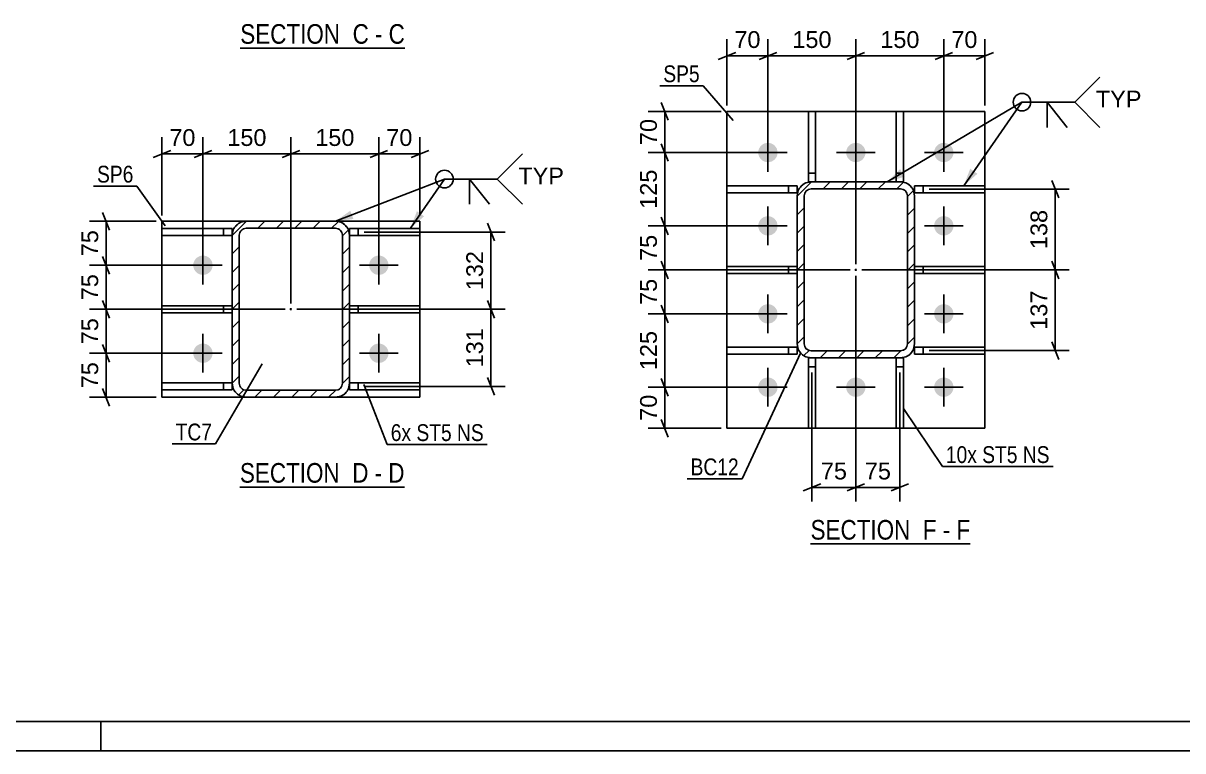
# Model space of a CAD drawing. Header units: millimetres. Extents: x -160 to 681, y -274 to 320.
# Drawn here: x 37.7 to 235.5, y -274 to -150 of the extents above; entities that cross this region are included whole.
import ezdxf

# ---------------------------------------------------------------- set-up
doc = ezdxf.new("R2010")
doc.units = ezdxf.units.MM
doc.linetypes.add('DXK_LINE_DOT2', pattern=[3.9198, 1.9599, -1.9599])
doc.linetypes.add('DXK_LINE_DOT3', pattern=[5.9187, 2.979, -0.9799, 0.9799, -0.9799])
doc.styles.add('Arial', font='ARIAL.TTF', dxfattribs={"height": 0.2})
doc.styles.add('Arial Narrow', font='ARIALN.TTF', dxfattribs={"height": 0.2})

# ---------------------------------------------------------------- blocks, each defined once
blk = doc.blocks.new('Unknown-284857079-1134')
at = {"color": 5, "linetype": 'Continuous'}
for p, q in [((-155.06, -269.01), (675.94, -269.01)), ((50.94, -274.01), (50.94, -269.01)), ((-160.06, -274.01), (680.94, -274.01))]:
    blk.add_line(p, q, dxfattribs=at)
blk = doc.blocks.new('Unknown-284857079-13 - 16385')
at = {"color": 6, "linetype": 'Continuous'}
blk.add_line((74.75, -154.25), (102.82, -154.25), dxfattribs=at)
at = {"color": 0, "linetype": 'Continuous'}
for points in [[(92.86, -153.5), (92.86, -150), (74.75, -150), (74.75, -153.5)], [(96.68, -153.5), (96.68, -150), (93.91, -150), (93.91, -153.5)], [(99, -153.5), (99, -150), (97.73, -150), (97.73, -153.5)], [(102.82, -153.5), (102.82, -150), (100.05, -150), (100.05, -153.5)]]:
    blk.add_wipeout(points, dxfattribs=at)
at = {"color": 7, "linetype": 'Continuous', "style": 'Arial Narrow'}
for s, p in [('SECTION ', (74.75, -153.5)), ('C', (93.91, -153.5)), ('C', (100.05, -153.5)), ('-', (97.73, -153.5))]:
    blk.add_text(s, height=3.34, dxfattribs=at).set_placement(p)
blk = doc.blocks.new('Unknown-284857079-14 - 16931')
at = {"color": 6, "linetype": 'Continuous'}
blk.add_line((74.69, -229.06), (102.76, -229.06), dxfattribs=at)
at = {"color": 0, "linetype": 'Continuous'}
for points in [[(92.8, -228.31), (92.8, -224.81), (74.69, -224.81), (74.69, -228.31)], [(96.62, -228.31), (96.62, -224.81), (93.85, -224.81), (93.85, -228.31)], [(98.94, -228.31), (98.94, -224.81), (97.67, -224.81), (97.67, -228.31)], [(102.76, -228.31), (102.76, -224.81), (99.99, -224.81), (99.99, -228.31)]]:
    blk.add_wipeout(points, dxfattribs=at)
at = {"color": 7, "linetype": 'Continuous', "style": 'Arial Narrow'}
for s, p in [('SECTION ', (74.69, -228.31)), ('D', (93.85, -228.31)), ('D', (99.99, -228.31)), ('-', (97.67, -228.31))]:
    blk.add_text(s, height=3.34, dxfattribs=at).set_placement(p)
blk = doc.blocks.new('Unknown-284857079-16 - 17949')
at = {"color": 6, "linetype": 'Continuous'}
blk.add_line((172.02, -238.76), (199.23, -238.76), dxfattribs=at)
at = {"color": 0, "linetype": 'Continuous'}
for points in [[(190.12, -238.01), (190.12, -234.51), (172.02, -234.51), (172.02, -238.01)], [(193.52, -238.01), (193.52, -234.51), (191.17, -234.51), (191.17, -238.01)], [(195.84, -238.01), (195.84, -234.51), (194.57, -234.51), (194.57, -238.01)], [(199.23, -238.01), (199.23, -234.51), (196.89, -234.51), (196.89, -238.01)]]:
    blk.add_wipeout(points, dxfattribs=at)
at = {"color": 7, "linetype": 'Continuous', "style": 'Arial Narrow'}
for s, p in [('SECTION ', (172.02, -238.01)), ('F', (191.17, -238.01)), ('F', (196.89, -238.01)), ('-', (194.57, -238.01))]:
    blk.add_text(s, height=3.34, dxfattribs=at).set_placement(p)
blk = doc.blocks.new('Part-284857079-16980 - 16931')
at = {"color": 2, "linetype": 'Continuous'}
for p, q in [((61.38, -199.35), (61.38, -198.15)), ((61.38, -198.15), (73.38, -198.15)), ((61.38, -199.35), (73.38, -199.35))]:
    blk.add_line(p, q, dxfattribs=at)
at = {"color": 7, "linetype": 'DXK_LINE_DOT2'}
for p, q in [((71.88, -199.35), (71.88, -198.15)), ((73.38, -198.15), (73.38, -199.35))]:
    blk.add_line(p, q, dxfattribs=at)
blk = doc.blocks.new('Part-284857079-16932 - 16931')
at = {"linetype": 'Continuous'}
h = blk.add_hatch(dxfattribs=at)
h.set_pattern_fill('', scale=0.7, style=0, pattern_type=0)
h.set_pattern_definition([(45, (93.1954, -185.2297), (-1.57154, 1.57154), [])])
h.paths.add_polyline_path([(93.38, -186.15), (93.2, -185.23), (92.68, -184.45), (91.9, -183.93), (90.98, -183.75), (75.78, -183.75), (74.86, -183.93), (74.08, -184.45), (73.56, -185.23), (73.38, -186.15), (73.38, -211.35), (73.56, -212.27), (74.08, -213.05), (74.86, -213.57), (75.78, -213.75), (90.98, -213.75), (91.9, -213.57), (92.68, -213.05), (93.2, -212.27), (93.38, -211.35)])
h.paths.add_polyline_path([(92.09, -211.81), (91.83, -212.2), (91.44, -212.46), (90.98, -212.55), (75.78, -212.55), (75.32, -212.46), (74.93, -212.2), (74.67, -211.81), (74.58, -211.35), (74.58, -186.15), (74.67, -185.69), (74.93, -185.3), (75.32, -185.04), (75.78, -184.95), (90.98, -184.95), (91.44, -185.04), (91.83, -185.3), (92.09, -185.69), (92.18, -186.15), (92.18, -211.35)])
blk.add_hatch(color=246, dxfattribs=at).paths.add_polyline_path([(83.38, -198.85, -1), (83.38, -198.65, -1)])
at = {"color": 7, "linetype": 'DXK_LINE_DOT2'}
for p, q in [((74.86, -183.93), (75.78, -183.75)), ((75.78, -183.75), (90.98, -183.75)), ((90.98, -183.75), (91.9, -183.93)), ((73.38, -186.15), (73.56, -185.23)), ((74.67, -185.69), (74.58, -186.15)), ((75.78, -184.95), (75.32, -185.04)), ((75.78, -184.95), (90.98, -184.95)), ((91.44, -185.04), (90.98, -184.95)), ((92.18, -186.15), (92.09, -185.69)), ((93.2, -185.23), (93.38, -186.15)), ((73.38, -186.15), (73.38, -211.35)), ((74.58, -211.35), (74.58, -186.15)), ((92.18, -211.35), (92.18, -186.15)), ((93.38, -186.15), (93.38, -211.35)), ((73.56, -212.27), (73.38, -211.35)), ((74.58, -211.35), (74.67, -211.81)), ((92.09, -211.81), (92.18, -211.35)), ((93.38, -211.35), (93.2, -212.27)), ((75.78, -213.75), (74.86, -213.57)), ((75.32, -212.46), (75.78, -212.55)), ((75.78, -212.55), (90.98, -212.55)), ((90.98, -212.55), (91.44, -212.46)), ((91.9, -213.57), (90.98, -213.75)), ((75.78, -213.75), (90.98, -213.75))]:
    blk.add_line(p, q, dxfattribs=at)
at = {"color": 2, "linetype": 'Continuous'}
for p, q in [((75.78, -183.75), (74.86, -183.93)), ((75.78, -183.75), (90.98, -183.75)), ((91.9, -183.93), (90.98, -183.75)), ((73.56, -185.23), (73.38, -186.15)), ((74.58, -186.15), (74.67, -185.69)), ((75.32, -185.04), (75.78, -184.95)), ((75.78, -184.95), (90.98, -184.95)), ((90.98, -184.95), (91.44, -185.04)), ((92.09, -185.69), (92.18, -186.15)), ((93.38, -186.15), (93.2, -185.23)), ((73.38, -211.35), (73.38, -186.15)), ((74.58, -211.35), (74.58, -186.15)), ((92.18, -211.35), (92.18, -186.15)), ((93.38, -211.35), (93.38, -186.15)), ((73.38, -211.35), (73.56, -212.27)), ((74.67, -211.81), (74.58, -211.35)), ((92.18, -211.35), (92.09, -211.81)), ((93.2, -212.27), (93.38, -211.35)), ((74.86, -213.57), (75.78, -213.75)), ((75.78, -212.55), (75.32, -212.46)), ((75.78, -212.55), (90.98, -212.55)), ((91.44, -212.46), (90.98, -212.55)), ((90.98, -213.75), (91.9, -213.57)), ((75.78, -213.75), (90.98, -213.75))]:
    blk.add_line(p, q, dxfattribs=at)
at = {"color": 7, "linetype": 'DXK_LINE_DOT3'}
blk.add_line((83.38, -198.75), (83.38, -198.75), dxfattribs=at)
at = {"color": 246, "linetype": 'DXK_LINE_DOT2'}
blk.add_line((83.38, -198.75), (83.38, -198.75), dxfattribs=at)
at = {"color": 246, "linetype": 'Continuous'}
blk.add_circle((83.38, -198.75), 0.1, dxfattribs=at)
at = {"color": 7, "linetype": 'DXK_LINE_DOT2'}
for centre, radius, start, end in [((75.78, -186.15), 2.4, 112.5, 157.5), ((90.98, -186.15), 2.4, 22.5, 67.5), ((75.78, -186.15), 1.2, 112.5, 157.5), ((90.98, -186.15), 1.2, 22.5, 67.5), ((75.78, -211.35), 2.4, 202.5, 247.5), ((75.78, -211.35), 1.2, 202.5, 247.5), ((90.98, -211.35), 1.2, 292.5, 337.5), ((90.98, -211.35), 2.4, 292.5, 337.5)]:
    blk.add_arc(centre, radius, start, end, dxfattribs=at)
at = {"color": 2, "linetype": 'Continuous'}
for centre, radius, start, end in [((75.78, -186.15), 2.4, 112.5, 157.5), ((90.98, -186.15), 2.4, 22.5, 67.5), ((75.78, -186.15), 1.2, 112.5, 157.5), ((90.98, -186.15), 1.2, 22.5, 67.5), ((75.78, -211.35), 2.4, 202.5, 247.5), ((75.78, -211.35), 1.2, 202.5, 247.5), ((90.98, -211.35), 1.2, 292.5, 337.5), ((90.98, -211.35), 2.4, 292.5, 337.5)]:
    blk.add_arc(centre, radius, start, end, dxfattribs=at)
blk = doc.blocks.new('Part-284857079-16977 - 16931')
at = {"color": 2, "linetype": 'Continuous'}
for p, q in [((105.38, -198.15), (93.38, -198.15)), ((105.38, -199.35), (93.38, -199.35)), ((105.38, -198.15), (105.38, -199.35))]:
    blk.add_line(p, q, dxfattribs=at)
at = {"color": 7, "linetype": 'DXK_LINE_DOT2'}
for p, q in [((93.38, -198.15), (93.38, -199.35)), ((94.88, -199.35), (94.88, -198.15))]:
    blk.add_line(p, q, dxfattribs=at)
blk = doc.blocks.new('Part-284857079-16953 - 16931')
at = {"color": 2, "linetype": 'Continuous'}
for p, q in [((61.38, -183.75), (61.38, -213.75)), ((61.38, -183.75), (75.78, -183.75)), ((105.38, -183.75), (90.98, -183.75)), ((105.38, -183.75), (105.38, -213.75)), ((75.78, -213.75), (61.38, -213.75)), ((90.98, -213.75), (105.38, -213.75))]:
    blk.add_line(p, q, dxfattribs=at)
at = {"color": 7, "linetype": 'DXK_LINE_DOT2'}
for p, q in [((90.98, -183.75), (75.78, -183.75)), ((105.38, -213.75), (75.78, -213.75)), ((75.78, -213.75), (90.98, -213.75))]:
    blk.add_line(p, q, dxfattribs=at)
blk = doc.blocks.new('Part-284857079-16978 - 16931')
at = {"color": 2, "linetype": 'Continuous'}
for p, q in [((105.38, -185), (93.38, -185)), ((93.38, -185), (93.38, -186.15)), ((105.38, -185), (105.38, -186.2)), ((105.38, -186.2), (93.38, -186.2))]:
    blk.add_line(p, q, dxfattribs=at)
at = {"color": 7, "linetype": 'DXK_LINE_DOT2'}
for p, q in [((94.88, -186.2), (94.88, -185)), ((93.38, -186.15), (93.38, -186.2))]:
    blk.add_line(p, q, dxfattribs=at)
blk = doc.blocks.new('Part-284857079-16979 - 16931')
at = {"color": 2, "linetype": 'Continuous'}
for p, q in [((105.38, -211.3), (93.38, -211.3)), ((93.38, -211.35), (93.38, -212.5)), ((105.38, -211.3), (105.38, -212.5)), ((105.38, -212.5), (93.38, -212.5))]:
    blk.add_line(p, q, dxfattribs=at)
at = {"color": 7, "linetype": 'DXK_LINE_DOT2'}
for p, q in [((93.38, -211.35), (93.38, -211.3)), ((93.38, -211.3), (93.38, -211.35)), ((94.88, -212.5), (94.88, -211.3))]:
    blk.add_line(p, q, dxfattribs=at)
blk = doc.blocks.new('Part-284857079-16981 - 16931')
at = {"color": 2, "linetype": 'Continuous'}
for p, q in [((61.38, -186.2), (61.38, -185)), ((61.38, -185), (73.38, -185)), ((73.38, -185), (73.38, -186.15)), ((61.38, -186.2), (73.38, -186.2))]:
    blk.add_line(p, q, dxfattribs=at)
at = {"color": 7, "linetype": 'DXK_LINE_DOT2'}
for p, q in [((71.88, -186.2), (71.88, -185)), ((73.38, -186.15), (73.38, -186.2))]:
    blk.add_line(p, q, dxfattribs=at)
blk = doc.blocks.new('Part-284857079-16982 - 16931')
at = {"color": 2, "linetype": 'Continuous'}
for p, q in [((61.38, -212.5), (61.38, -211.3)), ((61.38, -211.3), (73.38, -211.3)), ((73.38, -211.35), (73.38, -212.5)), ((61.38, -212.5), (73.38, -212.5))]:
    blk.add_line(p, q, dxfattribs=at)
at = {"color": 7, "linetype": 'DXK_LINE_DOT2'}
for p, q in [((71.88, -212.5), (71.88, -211.3)), ((73.38, -211.35), (73.38, -211.3)), ((73.38, -211.3), (73.38, -211.35))]:
    blk.add_line(p, q, dxfattribs=at)
blk = doc.blocks.new('Bolt-284857079-17050 - 16931')
at = {"linetype": 'Continuous'}
for points in [[(66.73, -191.25, -1), (70.03, -191.25, -1)], [(96.73, -191.25, -1), (100.03, -191.25, -1)], [(66.73, -206.25, -1), (70.03, -206.25, -1)], [(96.73, -206.25, -1), (100.03, -206.25, -1)]]:
    blk.add_hatch(color=1, dxfattribs=at).paths.add_polyline_path(points)
at = {"color": 1, "linetype": 'Continuous'}
for p, q in [((68.38, -194.55), (68.38, -187.95)), ((98.38, -194.55), (98.38, -187.95)), ((71.68, -191.25), (65.08, -191.25)), ((101.68, -191.25), (95.08, -191.25)), ((68.38, -209.55), (68.38, -202.95)), ((98.38, -209.55), (98.38, -202.95)), ((71.68, -206.25), (65.08, -206.25)), ((101.68, -206.25), (95.08, -206.25))]:
    blk.add_line(p, q, dxfattribs=at)
blk = doc.blocks.new('Part-284857079-17990 - 17949')
at = {"color": 2, "linetype": 'Continuous'}
for p, q in [((157.74, -178.89), (157.74, -177.69)), ((157.74, -177.69), (169.74, -177.69)), ((169.74, -177.69), (169.74, -178.89)), ((157.74, -178.89), (169.74, -178.89))]:
    blk.add_line(p, q, dxfattribs=at)
at = {"color": 7, "linetype": 'DXK_LINE_DOT2'}
blk.add_line((168.24, -178.89), (168.24, -177.69), dxfattribs=at)
blk = doc.blocks.new('Part-284857079-17974 - 17949')
at = {"color": 2, "linetype": 'Continuous'}
for p, q in [((157.74, -219.04), (157.74, -165.04)), ((201.74, -165.04), (157.74, -165.04)), ((201.74, -219.04), (201.74, -165.04)), ((201.74, -219.04), (157.74, -219.04))]:
    blk.add_line(p, q, dxfattribs=at)
blk = doc.blocks.new('Part-284857079-17986 - 17949')
at = {"color": 2, "linetype": 'Continuous'}
for p, q in [((171.64, -219.04), (171.64, -207.04)), ((171.64, -207.04), (172.13, -207.04)), ((172.84, -207.04), (172.84, -219.04)), ((171.64, -219.04), (172.84, -219.04))]:
    blk.add_line(p, q, dxfattribs=at)
at = {"color": 7, "linetype": 'DXK_LINE_DOT2'}
for p, q in [((172.13, -207.04), (172.84, -207.04)), ((172.84, -207.04), (172.84, -207.04)), ((172.84, -207.04), (172.84, -207.04)), ((171.64, -208.54), (172.84, -208.54))]:
    blk.add_line(p, q, dxfattribs=at)
blk = doc.blocks.new('Part-284857079-17970 - 17949')
at = {"linetype": 'Continuous'}
h = blk.add_hatch(dxfattribs=at)
h.set_pattern_fill('', scale=0.7, style=0, pattern_type=0)
h.set_pattern_definition([(45, (169.7415, -204.6414), (-1.57154, 1.57154), [])])
h.paths.add_polyline_path([(169.74, -179.44), (169.74, -204.64), (169.92, -205.56), (170.44, -206.34), (171.22, -206.86), (172.14, -207.04), (187.34, -207.04), (188.26, -206.86), (189.04, -206.34), (189.56, -205.56), (189.74, -204.64), (189.74, -179.44), (189.56, -178.52), (189.04, -177.74), (188.26, -177.22), (187.34, -177.04), (172.14, -177.04), (171.22, -177.22), (170.44, -177.74), (169.92, -178.52)])
h.paths.add_polyline_path([(171.29, -178.59), (171.68, -178.33), (172.14, -178.24), (187.34, -178.24), (187.8, -178.33), (188.19, -178.59), (188.45, -178.98), (188.54, -179.44), (188.54, -204.64), (188.45, -205.1), (188.19, -205.49), (187.8, -205.75), (187.34, -205.84), (172.14, -205.84), (171.68, -205.75), (171.29, -205.49), (171.03, -205.1), (170.94, -204.64), (170.94, -179.44), (171.03, -178.98)])
blk.add_hatch(color=246, dxfattribs=at).paths.add_polyline_path([(179.74, -192.14, -1), (179.74, -191.94, -1)])
at = {"color": 7, "linetype": 'DXK_LINE_DOT2'}
for p, q in [((171.22, -177.22), (172.14, -177.04)), ((172.14, -177.04), (187.34, -177.04)), ((187.34, -177.04), (188.26, -177.22)), ((169.74, -179.44), (169.92, -178.52)), ((169.74, -179.44), (169.74, -204.64)), ((171.03, -178.98), (170.94, -179.44)), ((170.94, -204.64), (170.94, -179.44)), ((172.14, -178.24), (171.68, -178.33)), ((172.14, -178.24), (187.34, -178.24)), ((187.8, -178.33), (187.34, -178.24)), ((188.54, -179.44), (188.45, -178.98)), ((188.54, -204.64), (188.54, -179.44)), ((189.56, -178.52), (189.74, -179.44)), ((189.74, -179.44), (189.74, -204.64)), ((169.92, -205.56), (169.74, -204.64)), ((170.94, -204.64), (171.03, -205.1)), ((188.45, -205.1), (188.54, -204.64)), ((189.74, -204.64), (189.56, -205.56)), ((172.14, -207.04), (171.22, -206.86)), ((171.68, -205.75), (172.14, -205.84)), ((172.14, -205.84), (187.34, -205.84)), ((172.14, -207.04), (187.34, -207.04)), ((187.34, -205.84), (187.8, -205.75)), ((188.26, -206.86), (187.34, -207.04))]:
    blk.add_line(p, q, dxfattribs=at)
at = {"color": 2, "linetype": 'Continuous'}
for p, q in [((172.14, -177.04), (171.22, -177.22)), ((172.14, -177.04), (187.34, -177.04)), ((188.26, -177.22), (187.34, -177.04)), ((169.92, -178.52), (169.74, -179.44)), ((169.74, -204.64), (169.74, -179.44)), ((170.94, -179.44), (171.03, -178.98)), ((170.94, -204.64), (170.94, -179.44)), ((171.68, -178.33), (172.14, -178.24)), ((172.14, -178.24), (187.34, -178.24)), ((187.34, -178.24), (187.8, -178.33)), ((188.45, -178.98), (188.54, -179.44)), ((188.54, -204.64), (188.54, -179.44)), ((189.74, -179.44), (189.56, -178.52)), ((189.74, -204.64), (189.74, -179.44)), ((169.74, -204.64), (169.92, -205.56)), ((171.03, -205.1), (170.94, -204.64)), ((188.54, -204.64), (188.45, -205.1)), ((189.56, -205.56), (189.74, -204.64)), ((171.22, -206.86), (172.14, -207.04)), ((172.14, -205.84), (171.68, -205.75)), ((172.14, -205.84), (187.34, -205.84)), ((172.14, -207.04), (187.34, -207.04)), ((187.8, -205.75), (187.34, -205.84)), ((187.34, -207.04), (188.26, -206.86))]:
    blk.add_line(p, q, dxfattribs=at)
at = {"color": 7, "linetype": 'DXK_LINE_DOT3'}
blk.add_line((179.74, -192.04), (179.74, -192.04), dxfattribs=at)
at = {"color": 246, "linetype": 'DXK_LINE_DOT2'}
blk.add_line((179.74, -192.04), (179.74, -192.04), dxfattribs=at)
at = {"color": 246, "linetype": 'Continuous'}
blk.add_circle((179.74, -192.04), 0.1, dxfattribs=at)
at = {"color": 7, "linetype": 'DXK_LINE_DOT2'}
for centre, radius, start, end in [((172.14, -179.44), 2.4, 112.5, 157.5), ((187.34, -179.44), 2.4, 22.5, 67.5), ((172.14, -179.44), 1.2, 112.5, 157.5), ((187.34, -179.44), 1.2, 22.5, 67.5), ((172.14, -204.64), 2.4, 202.5, 247.5), ((172.14, -204.64), 1.2, 202.5, 247.5), ((187.34, -204.64), 1.2, 292.5, 337.5), ((187.34, -204.64), 2.4, 292.5, 337.5)]:
    blk.add_arc(centre, radius, start, end, dxfattribs=at)
at = {"color": 2, "linetype": 'Continuous'}
for centre, radius, start, end in [((172.14, -179.44), 2.4, 112.5, 157.5), ((187.34, -179.44), 2.4, 22.5, 67.5), ((172.14, -179.44), 1.2, 112.5, 157.5), ((187.34, -179.44), 1.2, 22.5, 67.5), ((172.14, -204.64), 2.4, 202.5, 247.5), ((172.14, -204.64), 1.2, 202.5, 247.5), ((187.34, -204.64), 1.2, 292.5, 337.5), ((187.34, -204.64), 2.4, 292.5, 337.5)]:
    blk.add_arc(centre, radius, start, end, dxfattribs=at)
blk = doc.blocks.new('Part-284857079-17985 - 17949')
at = {"color": 2, "linetype": 'Continuous'}
for p, q in [((186.64, -219.04), (186.64, -207.04)), ((187.84, -207.04), (187.35, -207.04)), ((187.84, -207.04), (187.84, -219.04)), ((187.84, -219.04), (186.64, -219.04))]:
    blk.add_line(p, q, dxfattribs=at)
at = {"color": 7, "linetype": 'DXK_LINE_DOT2'}
for p, q in [((186.64, -207.04), (186.64, -207.04)), ((186.64, -207.04), (186.64, -207.04)), ((187.35, -207.04), (186.64, -207.04)), ((186.64, -208.54), (187.84, -208.54))]:
    blk.add_line(p, q, dxfattribs=at)
blk = doc.blocks.new('Part-284857079-17987 - 17949')
at = {"color": 2, "linetype": 'Continuous'}
for p, q in [((186.64, -177.04), (186.64, -165.04)), ((186.64, -165.04), (187.84, -165.04)), ((187.84, -165.04), (187.84, -177.04)), ((187.84, -177.04), (186.64, -177.04))]:
    blk.add_line(p, q, dxfattribs=at)
at = {"color": 7, "linetype": 'DXK_LINE_DOT2'}
blk.add_line((186.64, -175.54), (187.84, -175.54), dxfattribs=at)
blk = doc.blocks.new('Part-284857079-17988 - 17949')
at = {"color": 2, "linetype": 'Continuous'}
for p, q in [((171.64, -177.04), (171.64, -165.04)), ((171.64, -165.04), (172.84, -165.04)), ((172.84, -165.04), (172.84, -177.04)), ((172.84, -177.04), (171.64, -177.04))]:
    blk.add_line(p, q, dxfattribs=at)
at = {"color": 7, "linetype": 'DXK_LINE_DOT2'}
blk.add_line((171.64, -175.54), (172.84, -175.54), dxfattribs=at)
blk = doc.blocks.new('Part-284857079-17989 - 17949')
at = {"color": 2, "linetype": 'Continuous'}
for p, q in [((157.74, -192.64), (157.74, -191.44)), ((157.74, -191.44), (169.74, -191.44)), ((157.74, -192.64), (169.74, -192.64))]:
    blk.add_line(p, q, dxfattribs=at)
at = {"color": 7, "linetype": 'DXK_LINE_DOT2'}
for p, q in [((168.24, -192.64), (168.24, -191.44)), ((169.74, -191.44), (169.74, -192.64))]:
    blk.add_line(p, q, dxfattribs=at)
blk = doc.blocks.new('Part-284857079-17991 - 17949')
at = {"color": 2, "linetype": 'Continuous'}
for p, q in [((157.74, -206.39), (157.74, -205.19)), ((157.74, -205.19), (169.74, -205.19)), ((169.74, -205.19), (169.74, -206.39)), ((157.74, -206.39), (169.74, -206.39))]:
    blk.add_line(p, q, dxfattribs=at)
at = {"color": 7, "linetype": 'DXK_LINE_DOT2'}
blk.add_line((168.24, -206.39), (168.24, -205.19), dxfattribs=at)
blk = doc.blocks.new('Part-284857079-17992 - 17949')
at = {"color": 2, "linetype": 'Continuous'}
for p, q in [((201.74, -191.44), (189.74, -191.44)), ((201.74, -191.44), (201.74, -192.64)), ((201.74, -192.64), (189.74, -192.64))]:
    blk.add_line(p, q, dxfattribs=at)
at = {"color": 7, "linetype": 'DXK_LINE_DOT2'}
for p, q in [((189.74, -191.44), (189.74, -192.64)), ((191.24, -192.64), (191.24, -191.44))]:
    blk.add_line(p, q, dxfattribs=at)
blk = doc.blocks.new('Part-284857079-17993 - 17949')
at = {"color": 2, "linetype": 'Continuous'}
for p, q in [((201.74, -177.69), (189.74, -177.69)), ((189.74, -177.69), (189.74, -178.89)), ((201.74, -177.69), (201.74, -178.89)), ((201.74, -178.89), (189.74, -178.89))]:
    blk.add_line(p, q, dxfattribs=at)
at = {"color": 7, "linetype": 'DXK_LINE_DOT2'}
blk.add_line((191.24, -178.89), (191.24, -177.69), dxfattribs=at)
blk = doc.blocks.new('Part-284857079-17994 - 17949')
at = {"color": 2, "linetype": 'Continuous'}
for p, q in [((201.74, -205.19), (189.74, -205.19)), ((189.74, -205.19), (189.74, -206.39)), ((201.74, -205.19), (201.74, -206.39)), ((201.74, -206.39), (189.74, -206.39))]:
    blk.add_line(p, q, dxfattribs=at)
at = {"color": 7, "linetype": 'DXK_LINE_DOT2'}
blk.add_line((191.24, -206.39), (191.24, -205.19), dxfattribs=at)
blk = doc.blocks.new('Bolt-284857079-18071 - 17949')
at = {"linetype": 'Continuous'}
for points in [[(163.09, -172.04, -1), (166.39, -172.04, -1)], [(178.09, -172.04, -1), (181.39, -172.04, -1)], [(193.09, -172.04, -1), (196.39, -172.04, -1)], [(163.09, -184.54, -1), (166.39, -184.54, -1)], [(193.09, -184.54, -1), (196.39, -184.54, -1)], [(163.09, -199.54, -1), (166.39, -199.54, -1)], [(193.09, -199.54, -1), (196.39, -199.54, -1)], [(163.09, -212.04, -1), (166.39, -212.04, -1)], [(178.09, -212.04, -1), (181.39, -212.04, -1)], [(193.09, -212.04, -1), (196.39, -212.04, -1)]]:
    blk.add_hatch(color=1, dxfattribs=at).paths.add_polyline_path(points)
at = {"color": 1, "linetype": 'Continuous'}
for p, q in [((164.74, -175.34), (164.74, -168.74)), ((179.74, -175.34), (179.74, -168.74)), ((194.74, -175.34), (194.74, -168.74)), ((168.04, -172.04), (161.44, -172.04)), ((183.04, -172.04), (176.44, -172.04)), ((198.04, -172.04), (191.44, -172.04)), ((164.74, -187.84), (164.74, -181.24)), ((194.74, -187.84), (194.74, -181.24)), ((168.04, -184.54), (161.44, -184.54)), ((198.04, -184.54), (191.44, -184.54)), ((164.74, -202.84), (164.74, -196.24)), ((194.74, -202.84), (194.74, -196.24)), ((168.04, -199.54), (161.44, -199.54)), ((198.04, -199.54), (191.44, -199.54)), ((164.74, -215.34), (164.74, -208.74)), ((179.74, -215.34), (179.74, -208.74)), ((194.74, -215.34), (194.74, -208.74)), ((168.04, -212.04), (161.44, -212.04)), ((183.04, -212.04), (176.44, -212.04)), ((198.04, -212.04), (191.44, -212.04))]:
    blk.add_line(p, q, dxfattribs=at)
blk = doc.blocks.new('StraightDimension-284857079-19466 - 16931')
at = {"color": 7, "linetype": 'Continuous'}
for p, q in [((68.38, -190.25), (68.38, -169.42)), ((83.38, -197.75), (83.38, -169.42)), ((69.88, -171.67), (66.88, -172.87)), ((81.88, -172.87), (84.88, -171.67)), ((68.38, -172.27), (83.38, -172.27))]:
    blk.add_line(p, q, dxfattribs=at)
at = {"color": 0}
blk.add_wipeout([(79.81, -171.52), (79.81, -167.32), (71.94, -167.32), (71.94, -171.52)], dxfattribs=at)
at = {"color": 3, "style": 'Arial'}
blk.add_text('150', height=2.865, dxfattribs=at).set_placement((72.54, -170.92))
blk = doc.blocks.new('StraightDimension-284857079-19464 - 16931')
at = {"color": 7, "linetype": 'Continuous'}
for p, q in [((98.38, -190.25), (98.38, -169.42)), ((105.38, -182.75), (105.38, -169.42)), ((96.88, -172.87), (99.88, -171.67)), ((106.88, -171.67), (103.88, -172.87)), ((98.38, -172.27), (105.38, -172.27))]:
    blk.add_line(p, q, dxfattribs=at)
at = {"color": 0}
blk.add_wipeout([(104.7, -171.52), (104.7, -167.32), (99.05, -167.32), (99.05, -171.52)], dxfattribs=at)
at = {"color": 3, "style": 'Arial'}
blk.add_text('70', height=2.865, dxfattribs=at).set_placement((99.65, -170.92))
blk = doc.blocks.new('StraightDimension-284857079-19510 - 16931')
at = {"color": 7, "linetype": 'Continuous'}
for p, q in [((51.26, -204.75), (52.46, -207.75)), ((67.38, -206.25), (49.01, -206.25)), ((51.86, -213.75), (51.86, -206.25)), ((52.46, -215.25), (51.26, -212.25)), ((60.38, -213.75), (49.01, -213.75))]:
    blk.add_line(p, q, dxfattribs=at)
at = {"color": 0}
blk.add_wipeout([(51.11, -207.17), (46.91, -207.17), (46.91, -212.82), (51.11, -212.82)], dxfattribs=at)
at = {"color": 3, "style": 'Arial'}
blk.add_text('75', height=2.865, rotation=90.0002, dxfattribs=at).set_placement((50.51, -212.22))
blk = doc.blocks.new('StraightDimension-284857079-19465 - 16931')
at = {"color": 7, "linetype": 'Continuous'}
for p, q in [((83.38, -197.75), (83.38, -169.42)), ((98.38, -190.25), (98.38, -169.42)), ((84.88, -171.67), (81.88, -172.87)), ((96.88, -172.87), (99.88, -171.67)), ((83.38, -172.27), (98.38, -172.27))]:
    blk.add_line(p, q, dxfattribs=at)
at = {"color": 0}
blk.add_wipeout([(94.81, -171.52), (94.81, -167.32), (86.94, -167.32), (86.94, -171.52)], dxfattribs=at)
at = {"color": 3, "style": 'Arial'}
blk.add_text('150', height=2.865, dxfattribs=at).set_placement((87.54, -170.92))
blk = doc.blocks.new('StraightDimension-284857079-19467 - 16931')
at = {"color": 7, "linetype": 'Continuous'}
for p, q in [((61.38, -182.75), (61.38, -169.42)), ((68.38, -190.25), (68.38, -169.42)), ((59.88, -172.87), (62.88, -171.67)), ((69.88, -171.67), (66.88, -172.87)), ((61.38, -172.27), (68.38, -172.27))]:
    blk.add_line(p, q, dxfattribs=at)
at = {"color": 0}
blk.add_wipeout([(67.7, -171.52), (67.7, -167.32), (62.05, -167.32), (62.05, -171.52)], dxfattribs=at)
at = {"color": 3, "style": 'Arial'}
blk.add_text('70', height=2.865, dxfattribs=at).set_placement((62.65, -170.92))
blk = doc.blocks.new('StraightDimension-284857079-19507 - 16931')
at = {"color": 7, "linetype": 'Continuous'}
for p, q in [((60.38, -183.75), (49.01, -183.75)), ((51.26, -182.25), (52.46, -185.25)), ((51.86, -191.25), (51.86, -183.75)), ((52.46, -192.75), (51.26, -189.75)), ((67.38, -191.25), (49.01, -191.25))]:
    blk.add_line(p, q, dxfattribs=at)
at = {"color": 0}
blk.add_wipeout([(51.11, -184.67), (46.91, -184.67), (46.91, -190.32), (51.11, -190.32)], dxfattribs=at)
at = {"color": 3, "style": 'Arial'}
blk.add_text('75', height=2.865, rotation=90.0002, dxfattribs=at).set_placement((50.51, -189.72))
blk = doc.blocks.new('StraightDimension-284857079-19508 - 16931')
at = {"color": 7, "linetype": 'Continuous'}
for p, q in [((51.26, -189.75), (52.46, -192.75)), ((67.38, -191.25), (49.01, -191.25)), ((51.86, -198.75), (51.86, -191.25)), ((52.46, -200.25), (51.26, -197.25)), ((82.38, -198.75), (49.01, -198.75))]:
    blk.add_line(p, q, dxfattribs=at)
at = {"color": 0}
blk.add_wipeout([(51.11, -192.17), (46.91, -192.17), (46.91, -197.82), (51.11, -197.82)], dxfattribs=at)
at = {"color": 3, "style": 'Arial'}
blk.add_text('75', height=2.865, rotation=90.0002, dxfattribs=at).set_placement((50.51, -197.22))
blk = doc.blocks.new('StraightDimension-284857079-19509 - 16931')
at = {"color": 7, "linetype": 'Continuous'}
for p, q in [((51.26, -197.25), (52.46, -200.25)), ((82.38, -198.75), (49.01, -198.75)), ((51.86, -206.25), (51.86, -198.75)), ((52.46, -207.75), (51.26, -204.75)), ((67.38, -206.25), (49.01, -206.25))]:
    blk.add_line(p, q, dxfattribs=at)
at = {"color": 0}
blk.add_wipeout([(51.11, -199.67), (46.91, -199.67), (46.91, -205.32), (51.11, -205.32)], dxfattribs=at)
at = {"color": 3, "style": 'Arial'}
blk.add_text('75', height=2.865, rotation=90.0002, dxfattribs=at).set_placement((50.51, -204.72))
blk = doc.blocks.new('StraightDimension-284857079-19550 - 16931')
at = {"color": 7, "linetype": 'Continuous'}
for p, q in [((95.88, -185.6), (119.91, -185.6)), ((118.11, -187.1), (116.91, -184.1)), ((117.51, -198.75), (117.51, -185.6)), ((116.91, -197.25), (118.11, -200.25)), ((84.38, -198.75), (119.91, -198.75))]:
    blk.add_line(p, q, dxfattribs=at)
at = {"color": 0}
blk.add_wipeout([(116.76, -188.24), (112.56, -188.24), (112.56, -196.11), (116.76, -196.11)], dxfattribs=at)
at = {"color": 3, "style": 'Arial'}
blk.add_text('132', height=2.865, rotation=90.0002, dxfattribs=at).set_placement((116.16, -195.51))
blk = doc.blocks.new('StraightDimension-284857079-19551 - 16931')
at = {"color": 7, "linetype": 'Continuous'}
for p, q in [((118.11, -200.25), (116.91, -197.25)), ((84.38, -198.75), (119.91, -198.75)), ((117.51, -211.9), (117.51, -198.75)), ((116.91, -210.4), (118.11, -213.4)), ((95.88, -211.9), (119.91, -211.9))]:
    blk.add_line(p, q, dxfattribs=at)
at = {"color": 0}
blk.add_wipeout([(116.76, -201.39), (112.56, -201.39), (112.56, -209.26), (116.76, -209.26)], dxfattribs=at)
at = {"color": 3, "style": 'Arial'}
blk.add_text('131', height=2.865, rotation=90.0002, dxfattribs=at).set_placement((116.16, -208.66))
blk = doc.blocks.new('StraightDimension-284857079-19724 - 17949')
at = {"color": 7, "linetype": 'Continuous'}
for p, q in [((157.74, -164.04), (157.74, -152.72)), ((164.74, -171.04), (164.74, -152.72)), ((156.24, -156.17), (159.24, -154.97)), ((157.74, -155.57), (164.74, -155.57)), ((166.24, -154.97), (163.24, -156.17))]:
    blk.add_line(p, q, dxfattribs=at)
at = {"color": 0}
blk.add_wipeout([(164.07, -154.82), (164.07, -150.62), (158.42, -150.62), (158.42, -154.82)], dxfattribs=at)
at = {"color": 3, "style": 'Arial'}
blk.add_text('70', height=2.865, dxfattribs=at).set_placement((159.02, -154.22))
blk = doc.blocks.new('StraightDimension-284857079-19767 - 17949')
at = {"color": 7, "linetype": 'Continuous'}
for p, q in [((146.55, -190.54), (147.75, -193.54)), ((178.74, -192.04), (144.3, -192.04)), ((147.15, -199.54), (147.15, -192.04)), ((163.74, -199.54), (144.3, -199.54)), ((147.75, -201.04), (146.55, -198.04))]:
    blk.add_line(p, q, dxfattribs=at)
at = {"color": 0}
blk.add_wipeout([(146.4, -192.97), (142.2, -192.97), (142.2, -198.62), (146.4, -198.62)], dxfattribs=at)
at = {"color": 3, "style": 'Arial'}
blk.add_text('75', height=2.865, rotation=90.0002, dxfattribs=at).set_placement((145.8, -198.02))
blk = doc.blocks.new('StraightDimension-284857079-19769 - 17949')
at = {"color": 7, "linetype": 'Continuous'}
for p, q in [((146.55, -210.54), (147.75, -213.54)), ((163.74, -212.04), (144.3, -212.04)), ((147.15, -219.04), (147.15, -212.04)), ((147.75, -220.54), (146.55, -217.54)), ((156.74, -219.04), (144.3, -219.04))]:
    blk.add_line(p, q, dxfattribs=at)
at = {"color": 0}
blk.add_wipeout([(146.4, -212.72), (142.2, -212.72), (142.2, -218.37), (146.4, -218.37)], dxfattribs=at)
at = {"color": 3, "style": 'Arial'}
blk.add_text('70', height=2.865, rotation=90.0002, dxfattribs=at).set_placement((145.8, -217.77))
blk = doc.blocks.new('StraightDimension-284857079-19768 - 17949')
at = {"color": 7, "linetype": 'Continuous'}
for p, q in [((163.74, -199.54), (144.3, -199.54)), ((146.55, -198.04), (147.75, -201.04)), ((147.15, -212.04), (147.15, -199.54)), ((147.75, -213.54), (146.55, -210.54)), ((163.74, -212.04), (144.3, -212.04))]:
    blk.add_line(p, q, dxfattribs=at)
at = {"color": 0}
blk.add_wipeout([(146.4, -201.86), (142.2, -201.86), (142.2, -209.73), (146.4, -209.73)], dxfattribs=at)
at = {"color": 3, "style": 'Arial'}
blk.add_text('125', height=2.865, rotation=90.0002, dxfattribs=at).set_placement((145.8, -209.13))
blk = doc.blocks.new('StraightDimension-284857079-19838 - 17949')
at = {"color": 7, "linetype": 'Continuous'}
for p, q in [((214.34, -193.54), (213.14, -190.54)), ((180.74, -192.04), (216.14, -192.04)), ((213.74, -205.79), (213.74, -192.04)), ((213.14, -204.29), (214.34, -207.29)), ((192.24, -205.79), (216.14, -205.79))]:
    blk.add_line(p, q, dxfattribs=at)
at = {"color": 0}
blk.add_wipeout([(212.99, -194.98), (208.79, -194.98), (208.79, -202.85), (212.99, -202.85)], dxfattribs=at)
at = {"color": 3, "style": 'Arial'}
blk.add_text('137', height=2.865, rotation=90.0002, dxfattribs=at).set_placement((212.39, -202.25))
blk = doc.blocks.new('StraightDimension-284857079-19765 - 17949')
at = {"color": 7, "linetype": 'Continuous'}
for p, q in [((163.74, -172.04), (144.3, -172.04)), ((146.55, -170.54), (147.75, -173.54)), ((147.15, -184.54), (147.15, -172.04)), ((147.75, -186.04), (146.55, -183.04)), ((163.74, -184.54), (144.3, -184.54))]:
    blk.add_line(p, q, dxfattribs=at)
at = {"color": 0}
blk.add_wipeout([(146.4, -174.36), (142.2, -174.36), (142.2, -182.23), (146.4, -182.23)], dxfattribs=at)
at = {"color": 3, "style": 'Arial'}
blk.add_text('125', height=2.865, rotation=90.0002, dxfattribs=at).set_placement((145.8, -181.63))
blk = doc.blocks.new('StraightDimension-284857079-19764 - 17949')
at = {"color": 7, "linetype": 'Continuous'}
for p, q in [((146.55, -163.54), (147.75, -166.54)), ((156.74, -165.04), (144.3, -165.04)), ((147.15, -172.04), (147.15, -165.04)), ((163.74, -172.04), (144.3, -172.04)), ((147.75, -173.54), (146.55, -170.54))]:
    blk.add_line(p, q, dxfattribs=at)
at = {"color": 0}
blk.add_wipeout([(146.4, -165.72), (142.2, -165.72), (142.2, -171.37), (146.4, -171.37)], dxfattribs=at)
at = {"color": 3, "style": 'Arial'}
blk.add_text('70', height=2.865, rotation=90.0002, dxfattribs=at).set_placement((145.8, -170.77))
blk = doc.blocks.new('StraightDimension-284857079-19721 - 17949')
at = {"color": 7, "linetype": 'Continuous'}
for p, q in [((194.74, -171.04), (194.74, -152.72)), ((201.74, -164.04), (201.74, -152.72)), ((193.24, -156.17), (196.24, -154.97)), ((194.74, -155.57), (201.74, -155.57)), ((203.24, -154.97), (200.24, -156.17))]:
    blk.add_line(p, q, dxfattribs=at)
at = {"color": 0}
blk.add_wipeout([(201.07, -154.82), (201.07, -150.62), (195.42, -150.62), (195.42, -154.82)], dxfattribs=at)
at = {"color": 3, "style": 'Arial'}
blk.add_text('70', height=2.865, dxfattribs=at).set_placement((196.02, -154.22))
blk = doc.blocks.new('StraightDimension-284857079-19722 - 17949')
at = {"color": 7, "linetype": 'Continuous'}
for p, q in [((179.74, -191.04), (179.74, -152.72)), ((194.74, -171.04), (194.74, -152.72)), ((181.24, -154.97), (178.24, -156.17)), ((179.74, -155.57), (194.74, -155.57)), ((193.24, -156.17), (196.24, -154.97))]:
    blk.add_line(p, q, dxfattribs=at)
at = {"color": 0}
blk.add_wipeout([(191.18, -154.82), (191.18, -150.62), (183.31, -150.62), (183.31, -154.82)], dxfattribs=at)
at = {"color": 3, "style": 'Arial'}
blk.add_text('150', height=2.865, dxfattribs=at).set_placement((183.91, -154.22))
blk = doc.blocks.new('StraightDimension-284857079-19723 - 17949')
at = {"color": 7, "linetype": 'Continuous'}
for p, q in [((164.74, -171.04), (164.74, -152.72)), ((179.74, -191.04), (179.74, -152.72)), ((166.24, -154.97), (163.24, -156.17)), ((164.74, -155.57), (179.74, -155.57)), ((178.24, -156.17), (181.24, -154.97))]:
    blk.add_line(p, q, dxfattribs=at)
at = {"color": 0}
blk.add_wipeout([(176.18, -154.82), (176.18, -150.62), (168.31, -150.62), (168.31, -154.82)], dxfattribs=at)
at = {"color": 3, "style": 'Arial'}
blk.add_text('150', height=2.865, dxfattribs=at).set_placement((168.91, -154.22))
blk = doc.blocks.new('StraightDimension-284857079-19766 - 17949')
at = {"color": 7, "linetype": 'Continuous'}
for p, q in [((146.55, -183.04), (147.75, -186.04)), ((163.74, -184.54), (144.3, -184.54)), ((147.15, -192.04), (147.15, -184.54)), ((147.75, -193.54), (146.55, -190.54)), ((178.74, -192.04), (144.3, -192.04))]:
    blk.add_line(p, q, dxfattribs=at)
at = {"color": 0}
blk.add_wipeout([(146.4, -185.47), (142.2, -185.47), (142.2, -191.12), (146.4, -191.12)], dxfattribs=at)
at = {"color": 3, "style": 'Arial'}
blk.add_text('75', height=2.865, rotation=90.0002, dxfattribs=at).set_placement((145.8, -190.52))
blk = doc.blocks.new('StraightDimension-284857079-19819 - 17949')
at = {"color": 7, "linetype": 'Continuous'}
for p, q in [((179.74, -193.04), (179.74, -231.51)), ((187.24, -209.54), (187.24, -231.51)), ((178.24, -229.71), (181.24, -228.51)), ((179.74, -229.11), (187.24, -229.11)), ((188.74, -228.51), (185.74, -229.71))]:
    blk.add_line(p, q, dxfattribs=at)
at = {"color": 0}
blk.add_wipeout([(186.32, -228.36), (186.32, -224.16), (180.67, -224.16), (180.67, -228.36)], dxfattribs=at)
at = {"color": 3, "style": 'Arial'}
blk.add_text('75', height=2.865, dxfattribs=at).set_placement((181.27, -227.76))
blk = doc.blocks.new('StraightDimension-284857079-19820 - 17949')
at = {"color": 7, "linetype": 'Continuous'}
for p, q in [((179.74, -193.04), (179.74, -231.51)), ((172.24, -209.54), (172.24, -231.51)), ((170.74, -229.71), (173.74, -228.51)), ((172.24, -229.11), (179.74, -229.11)), ((181.24, -228.51), (178.24, -229.71))]:
    blk.add_line(p, q, dxfattribs=at)
at = {"color": 0}
blk.add_wipeout([(178.82, -228.36), (178.82, -224.16), (173.17, -224.16), (173.17, -228.36)], dxfattribs=at)
at = {"color": 3, "style": 'Arial'}
blk.add_text('75', height=2.865, dxfattribs=at).set_placement((173.77, -227.76))
blk = doc.blocks.new('StraightDimension-284857079-19837 - 17949')
at = {"color": 7, "linetype": 'Continuous'}
for p, q in [((214.34, -179.79), (213.14, -176.79)), ((192.24, -178.29), (216.14, -178.29)), ((213.74, -192.04), (213.74, -178.29)), ((213.14, -190.54), (214.34, -193.54)), ((180.74, -192.04), (216.14, -192.04))]:
    blk.add_line(p, q, dxfattribs=at)
at = {"color": 0}
blk.add_wipeout([(212.99, -181.23), (208.79, -181.23), (208.79, -189.1), (212.99, -189.1)], dxfattribs=at)
at = {"color": 3, "style": 'Arial'}
blk.add_text('138', height=2.865, rotation=90.0002, dxfattribs=at).set_placement((212.39, -188.5))
blk = doc.blocks.new('MarkSet-284857079-19103 - 16931')
at = {"color": 0}
blk.add_wipeout([(103.89, -221.21), (103.89, -218.21), (100.41, -218.21), (100.41, -221.21)], dxfattribs=at)
blk.add_wipeout([(103.89, -221.21), (103.89, -218.21), (100.41, -218.21), (100.41, -221.21)], dxfattribs=at)
at = {"color": 30, "linetype": 'Continuous'}
blk.add_line((95.81, -211.57), (99.81, -221.81), dxfattribs=at)
at = {"color": 0}
blk.add_wipeout([(110.81, -221.21), (110.81, -218.21), (104.79, -218.21), (104.79, -221.21)], dxfattribs=at)
blk.add_wipeout([(110.81, -221.21), (110.81, -218.21), (104.79, -218.21), (104.79, -221.21)], dxfattribs=at)
at = {"color": 3, "style": 'Arial Narrow'}
for s, p in [('6x', (100.41, -221.21)), ('ST5', (104.79, -221.21))]:
    blk.add_text(s, height=2.863, dxfattribs=at).set_placement(p)
at = {"color": 0}
blk.add_wipeout([(116.28, -221.21), (116.28, -218.21), (111.71, -218.21), (111.71, -221.21)], dxfattribs=at)
blk.add_wipeout([(116.28, -221.21), (116.28, -218.21), (111.71, -218.21), (111.71, -221.21)], dxfattribs=at)
at = {"color": 30, "linetype": 'Continuous'}
blk.add_line((99.81, -221.81), (116.88, -221.81), dxfattribs=at)
at = {"color": 3, "style": 'Arial Narrow'}
blk.add_text('NS', height=2.863, dxfattribs=at).set_placement((111.71, -221.21))
blk = doc.blocks.new('Mark-284857079-19564 - 16931')
at = {"color": 0}
blk.add_wipeout([(69.93, -221.1), (69.93, -218.1), (63.72, -218.1), (63.72, -221.1)], dxfattribs=at)
blk.add_wipeout([(69.93, -221.1), (69.93, -218.1), (63.72, -218.1), (63.72, -221.1)], dxfattribs=at)
at = {"color": 30, "linetype": 'Continuous'}
for p in [(78.5, -208.07), (63.12, -221.7)]:
    blk.add_line(p, (70.53, -221.7), dxfattribs=at)
at = {"color": 3, "style": 'Arial Narrow'}
blk.add_text('TC7', height=2.863, dxfattribs=at).set_placement((63.72, -221.1))
blk = doc.blocks.new('Mark-284857079-19567 - 16931')
at = {"color": 0}
blk.add_wipeout([(56.53, -177.16), (56.53, -174.16), (50.32, -174.16), (50.32, -177.16)], dxfattribs=at)
blk.add_wipeout([(56.53, -177.16), (56.53, -174.16), (50.32, -174.16), (50.32, -177.16)], dxfattribs=at)
at = {"color": 30, "linetype": 'Continuous'}
for p in [(49.72, -177.76), (61.94, -184.52)]:
    blk.add_line(p, (57.13, -177.76), dxfattribs=at)
at = {"color": 3, "style": 'Arial Narrow'}
blk.add_text('SP6', height=2.863, dxfattribs=at).set_placement((50.32, -177.16))
blk = doc.blocks.new('WeldMark-284857079-20264 - 16931')
at = {"linetype": 'Continuous'}
for points in [[(94.05, -183.37), (90.98, -183.75), (93.51, -181.97)], [(106.1, -182.91), (103.78, -184.95), (104.87, -182.05)]]:
    blk.add_hatch(color=30, dxfattribs=at).paths.add_polyline_path(points)
at = {"color": 30, "linetype": 'Continuous'}
for p, q in [((90.98, -183.75), (109.57, -176.57)), ((103.78, -184.95), (109.57, -176.57)), ((109.57, -176.57), (118.57, -176.57))]:
    blk.add_line(p, q, dxfattribs=at)
at = {"color": 3, "linetype": 'Continuous'}
for q in [(117.28, -180.86), (113.86, -180.86)]:
    blk.add_line((113.86, -176.57), q, dxfattribs=at)
for start, end in [(90, 270), (270, 90)]:
    blk.add_arc((109.57, -176.57), 1.5, start, end, dxfattribs=at)
at = {"color": 0, "linetype": 'Continuous'}
blk.add_wipeout([(129.94, -177.47), (129.94, -174.47), (122.17, -174.47), (122.17, -177.47)], dxfattribs=at)
blk.add_wipeout([(129.94, -177.47), (129.94, -174.47), (122.17, -174.47), (122.17, -177.47)], dxfattribs=at)
at = {"color": 3, "linetype": 'Continuous'}
for q in [(122.86, -172.29), (122.86, -180.86)]:
    blk.add_line((118.57, -176.57), q, dxfattribs=at)
at = {"color": 3, "linetype": 'Continuous', "style": 'Arial'}
blk.add_text('TYP', height=2.865, dxfattribs=at).set_placement((122.17, -177.47))
blk = doc.blocks.new('Mark-284857079-20314 - 17949')
at = {"color": 0}
blk.add_wipeout([(153.11, -160.05), (153.11, -157.05), (146.9, -157.05), (146.9, -160.05)], dxfattribs=at)
blk.add_wipeout([(153.11, -160.05), (153.11, -157.05), (146.9, -157.05), (146.9, -160.05)], dxfattribs=at)
at = {"color": 30, "linetype": 'Continuous'}
for p in [(146.3, -160.65), (158.79, -166.58)]:
    blk.add_line(p, (153.71, -160.65), dxfattribs=at)
at = {"color": 3, "style": 'Arial Narrow'}
blk.add_text('SP5', height=2.863, dxfattribs=at).set_placement((146.9, -160.05))
blk = doc.blocks.new('MarkSet-284857079-19149 - 17949')
at = {"color": 0}
blk.add_wipeout([(200.39, -224.96), (200.39, -221.96), (195.09, -221.96), (195.09, -224.96)], dxfattribs=at)
blk.add_wipeout([(200.39, -224.96), (200.39, -221.96), (195.09, -221.96), (195.09, -224.96)], dxfattribs=at)
at = {"color": 30, "linetype": 'Continuous'}
blk.add_line((187.84, -215.66), (194.49, -225.56), dxfattribs=at)
at = {"color": 0}
blk.add_wipeout([(207.31, -224.96), (207.31, -221.96), (201.29, -221.96), (201.29, -224.96)], dxfattribs=at)
blk.add_wipeout([(207.31, -224.96), (207.31, -221.96), (201.29, -221.96), (201.29, -224.96)], dxfattribs=at)
at = {"color": 3, "style": 'Arial Narrow'}
for s, p in [('10x', (195.09, -224.96)), ('ST5', (201.29, -224.96))]:
    blk.add_text(s, height=2.863, dxfattribs=at).set_placement(p)
at = {"color": 0}
blk.add_wipeout([(212.78, -224.96), (212.78, -221.96), (208.21, -221.96), (208.21, -224.96)], dxfattribs=at)
blk.add_wipeout([(212.78, -224.96), (212.78, -221.96), (208.21, -221.96), (208.21, -224.96)], dxfattribs=at)
at = {"color": 30, "linetype": 'Continuous'}
blk.add_line((194.49, -225.56), (213.38, -225.56), dxfattribs=at)
at = {"color": 3, "style": 'Arial Narrow'}
blk.add_text('NS', height=2.863, dxfattribs=at).set_placement((208.21, -224.96))
blk = doc.blocks.new('WeldMark-284857079-20298 - 17949')
at = {"linetype": 'Continuous'}
for points in [[(188.06, -176.16), (185.09, -177.04), (187.29, -174.87)], [(200.47, -175.66), (198.14, -177.69), (199.24, -174.8)]]:
    blk.add_hatch(color=30, dxfattribs=at).paths.add_polyline_path(points)
at = {"color": 30, "linetype": 'Continuous'}
for p, q in [((185.09, -177.04), (208.07, -163.46)), ((198.14, -177.69), (208.07, -163.46)), ((208.07, -163.46), (217.07, -163.46))]:
    blk.add_line(p, q, dxfattribs=at)
at = {"color": 3, "linetype": 'Continuous'}
for q in [(215.78, -167.75), (212.35, -167.75)]:
    blk.add_line((212.35, -163.46), q, dxfattribs=at)
for start, end in [(90, 270), (270, 90)]:
    blk.add_arc((208.07, -163.46), 1.5, start, end, dxfattribs=at)
at = {"color": 0, "linetype": 'Continuous'}
blk.add_wipeout([(228.44, -164.36), (228.44, -161.36), (220.67, -161.36), (220.67, -164.36)], dxfattribs=at)
blk.add_wipeout([(228.44, -164.36), (228.44, -161.36), (220.67, -161.36), (220.67, -164.36)], dxfattribs=at)
at = {"color": 3, "linetype": 'Continuous'}
for q in [(221.35, -159.17), (221.35, -167.75)]:
    blk.add_line((217.07, -163.46), q, dxfattribs=at)
at = {"color": 3, "linetype": 'Continuous', "style": 'Arial'}
blk.add_text('TYP', height=2.865, dxfattribs=at).set_placement((220.67, -164.36))
blk = doc.blocks.new('Mark-284857079-20311 - 17949')
at = {"color": 0}
blk.add_wipeout([(159.77, -227.05), (159.77, -224.05), (151.55, -224.05), (151.55, -227.05)], dxfattribs=at)
blk.add_wipeout([(159.77, -227.05), (159.77, -224.05), (151.55, -224.05), (151.55, -227.05)], dxfattribs=at)
at = {"color": 30, "linetype": 'Continuous'}
for p in [(170.37, -206.13), (150.95, -227.65)]:
    blk.add_line(p, (160.37, -227.65), dxfattribs=at)
at = {"color": 3, "style": 'Arial Narrow'}
blk.add_text('BC12', height=2.863, dxfattribs=at).set_placement((151.55, -227.05))

msp = doc.modelspace()

# ---------------------------------------------------------------- block references
for name in ['Unknown-284857079-1134', 'Part-284857079-17974 - 17949', 'Part-284857079-17988 - 17949', 'Part-284857079-17987 - 17949', 'Bolt-284857079-18071 - 17949', 'Part-284857079-17990 - 17949', 'Part-284857079-17970 - 17949', 'Part-284857079-17993 - 17949', 'Part-284857079-16953 - 16931', 'Part-284857079-16932 - 16931', 'Part-284857079-16981 - 16931', 'Part-284857079-16978 - 16931', 'Bolt-284857079-17050 - 16931', 'Part-284857079-17989 - 17949', 'Part-284857079-17992 - 17949', 'Part-284857079-16980 - 16931', 'Part-284857079-16977 - 16931', 'Part-284857079-17991 - 17949', 'Part-284857079-17994 - 17949', 'Part-284857079-17986 - 17949', 'Part-284857079-17985 - 17949', 'Part-284857079-16982 - 16931', 'Part-284857079-16979 - 16931']:
    msp.add_blockref(name, (0, 0))

# ---------------------------------------------------------------- next in the draw order: block references
for name in ['Unknown-284857079-13 - 16385', 'StraightDimension-284857079-19724 - 17949', 'StraightDimension-284857079-19721 - 17949', 'StraightDimension-284857079-19466 - 16931', 'StraightDimension-284857079-19464 - 16931', 'StraightDimension-284857079-19767 - 17949', 'StraightDimension-284857079-19838 - 17949', 'StraightDimension-284857079-19510 - 16931', 'StraightDimension-284857079-19769 - 17949', 'Unknown-284857079-14 - 16931', 'Unknown-284857079-16 - 17949']:
    msp.add_blockref(name, (0, 0))

# ---------------------------------------------------------------- next in the draw order: block references
for name in ['StraightDimension-284857079-19722 - 17949', 'StraightDimension-284857079-19467 - 16931', 'StraightDimension-284857079-19465 - 16931', 'StraightDimension-284857079-19765 - 17949', 'StraightDimension-284857079-19768 - 17949']:
    msp.add_blockref(name, (0, 0))

# ---------------------------------------------------------------- next in the draw order: block references
for name in ['StraightDimension-284857079-19764 - 17949', 'StraightDimension-284857079-19507 - 16931', 'StraightDimension-284857079-19550 - 16931']:
    msp.add_blockref(name, (0, 0))

# ---------------------------------------------------------------- next in the draw order: block references
for name in ['StraightDimension-284857079-19723 - 17949', 'Mark-284857079-20314 - 17949', 'WeldMark-284857079-20264 - 16931', 'Mark-284857079-19567 - 16931', 'StraightDimension-284857079-19508 - 16931', 'StraightDimension-284857079-19551 - 16931']:
    msp.add_blockref(name, (0, 0))

# ---------------------------------------------------------------- next in the draw order: block references
for name in ['StraightDimension-284857079-19766 - 17949', 'StraightDimension-284857079-19509 - 16931', 'MarkSet-284857079-19103 - 16931']:
    msp.add_blockref(name, (0, 0))

# ---------------------------------------------------------------- next in the draw order: block references
for name in ['StraightDimension-284857079-19819 - 17949', 'Mark-284857079-19564 - 16931']:
    msp.add_blockref(name, (0, 0))

# ---------------------------------------------------------------- next in the draw order: block references
for name in ['StraightDimension-284857079-19820 - 17949', 'MarkSet-284857079-19149 - 17949']:
    msp.add_blockref(name, (0, 0))

# ---------------------------------------------------------------- next in the draw order: block references
for name in ['StraightDimension-284857079-19837 - 17949', 'Mark-284857079-20311 - 17949']:
    msp.add_blockref(name, (0, 0))

# ---------------------------------------------------------------- next in the draw order: block references
msp.add_blockref('WeldMark-284857079-20298 - 17949', (0, 0))

doc.saveas('drawing.dxf')
